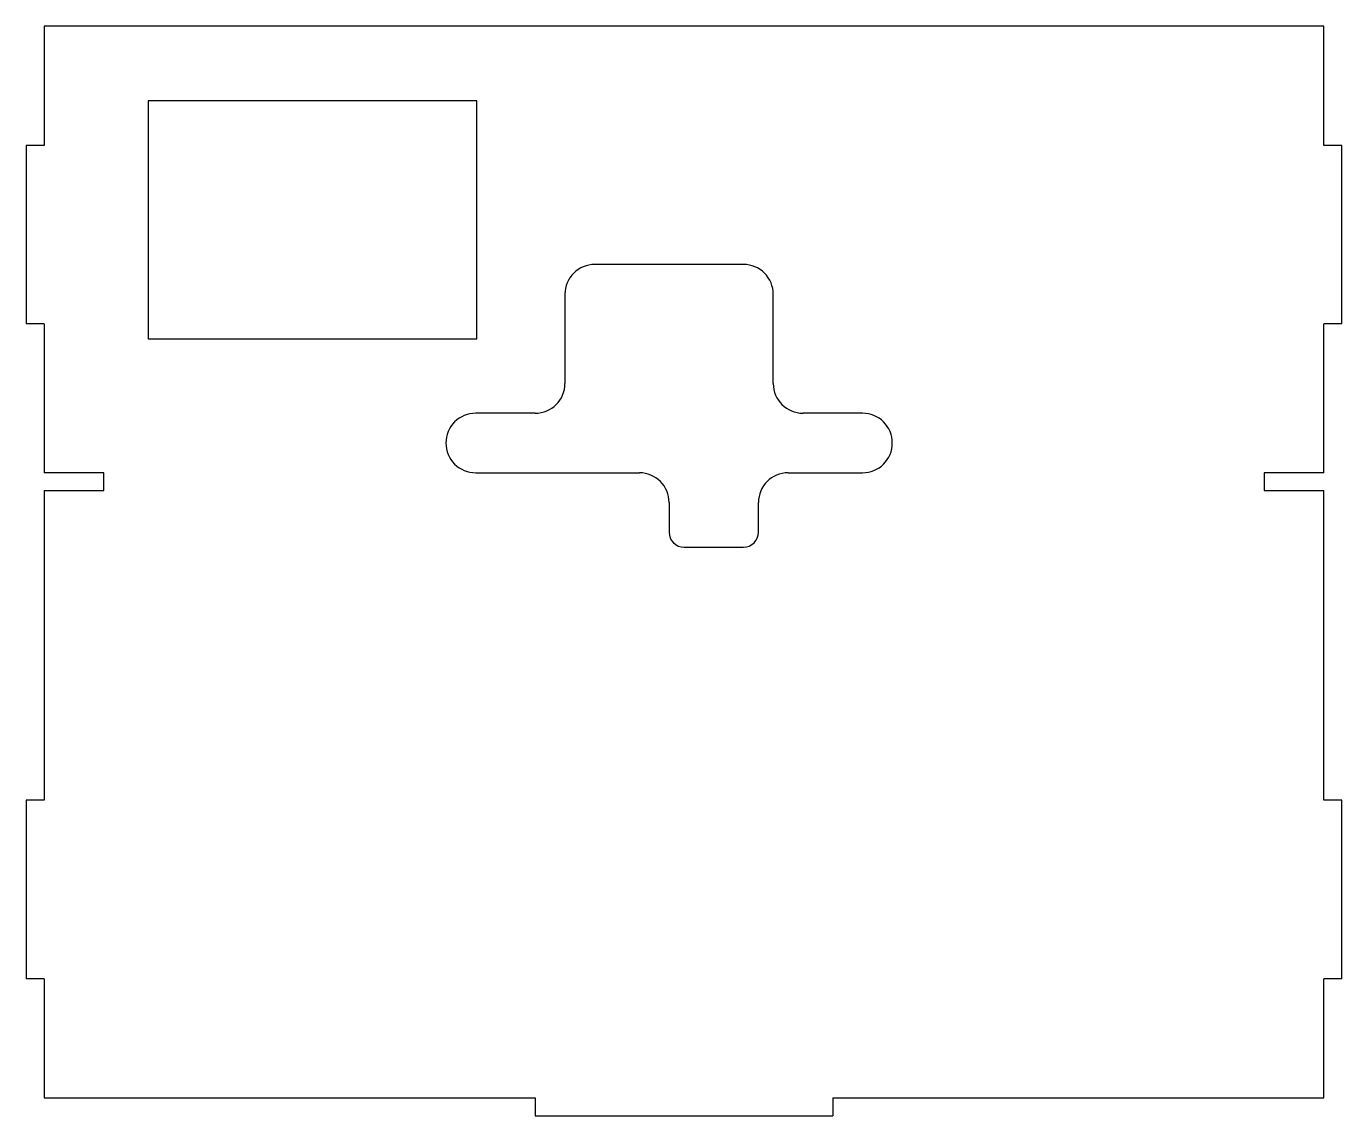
# Model space of a CAD drawing. Header units: millimetres. Extents: x -110 to 110, y -90 to 92.
import ezdxf

# ---------------------------------------------------------------- set-up
doc = ezdxf.new("R2010")
doc.units = ezdxf.units.MM
doc.layers.get('0').update_dxf_attribs({"lineweight": 25})

msp = doc.modelspace()

# ---------------------------------------------------------------- linework, layer by layer
for p, q in [((-107.5, 72.5), (-110.5, 72.5)), ((-110.5, 72.5), (-110.5, 42.5)), ((110.5, 72.5), (107.5, 72.5)), ((110.5, 42.5), (110.5, 72.5)), ((-20, 47.5), (-20, 32.5)), ((15, 32.5), (15, 47.5)), ((-107.5, 42.5), (-110.5, 42.5)), ((110.5, 42.5), (107.5, 42.5)), ((-102.5, 17.5), (-107.5, 17.5)), ((-97.5, 17.5), (-102.5, 17.5)), ((-97.5, 14.5), (-97.5, 17.5)), ((102.5, 17.5), (97.5, 17.5)), ((97.5, 17.5), (97.5, 14.5)), ((107.5, 17.5), (102.5, 17.5)), ((-107.5, 14.5), (-97.5, 14.5)), ((97.5, 14.5), (107.5, 14.5)), ((-2.5, 12.5), (-2.5, 7.5)), ((12.5, 7.5), (12.5, 12.5)), ((0, 5), (10, 5)), ((-107.5, -37.5), (-110.5, -37.5)), ((-110.5, -37.5), (-110.5, -67.5)), ((110.5, -37.5), (107.5, -37.5)), ((110.5, -67.5), (110.5, -37.5)), ((-107.5, -67.5), (-110.5, -67.5)), ((110.5, -67.5), (107.5, -67.5)), ((-25, -87.5), (-25, -90.5)), ((25, -87.5), (25, -90.5)), ((-25, -90.5), (25, -90.5))]:
    msp.add_line(p, q)
at = {"flags": 128}
for points in [[(107.5, 72.5), (107.5, 92.5), (-107.5, 92.5), (-107.5, 72.5)], [(-107.5, 42.5), (-107.5, 17.5)], [(107.5, 17.5), (107.5, 42.5)], [(-107.5, 14.5), (-107.5, -37.5)], [(107.5, -37.5), (107.5, 14.5)], [(-107.5, -67.5), (-107.5, -87.5), (-25, -87.5)], [(25, -87.5), (107.5, -87.5), (107.5, -67.5)]]:
    msp.add_lwpolyline(points, dxfattribs=at)
msp.add_lwpolyline([(-90, 40), (-34.8, 40), (-34.8, 80), (-90, 80)], close=True, dxfattribs=at)
for points in [[(5, 52.5), (5, 52.5), (-15, 52.5, 0.414214), (-20, 47.5)], [(15, 47.5, 0.414214), (10, 52.5), (5, 52.5), (5, 52.5)], [(-25, 27.5), (-35, 27.5, 0.414214), (-40, 22.5), (-40, 22.5, 0.414214), (-35, 17.5), (-7.5, 17.5)], [(17.5, 17.5), (30, 17.5, 0.414214), (35, 22.5), (35, 22.5, 0.414214), (30, 27.5), (20, 27.5)]]:
    msp.add_lwpolyline(points, format="xyb", dxfattribs=at)
for centre, radius, start, end in [((-25, 32.5), 5, 270, 0), ((20, 32.5), 5, 180, 270), ((-7.5, 12.5), 5, 0, 90), ((17.5, 12.5), 5, 90, 180), ((0, 7.5), 2.5, 180, 270), ((10, 7.5), 2.5, 270, 0)]:
    msp.add_arc(centre, radius, start, end)

doc.saveas('drawing.dxf')
